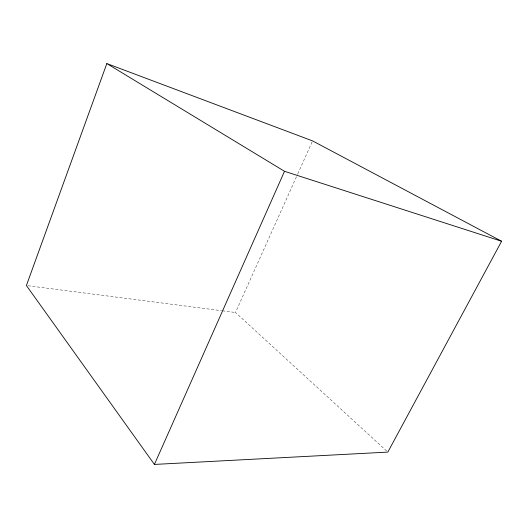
<?xml version="1.0" encoding="UTF-8"?>
<svg xmlns="http://www.w3.org/2000/svg" width="528" height="528" viewBox="0 0 528 528"><rect width="100%" height="100%" fill="white"/><g stroke="black" fill="none" stroke-linecap="round" stroke-linejoin="round"><path stroke-width="0.4" stroke-dasharray="2.64 1.98" d="M386.621 450.978L235.495 312.49L297.429 174.616M297.766 173.864L312.576 140.897M28.037 285.74L221.608 310.695M222.427 310.801L235.495 312.49"/><path stroke-width="0.79" d="M106.834 63.565L26.4 285.529L154.414 464.435L387.836 452.093L501.6 241.25L312.576 140.897L106.834 63.565L284.513 171.303L501.6 241.25M154.414 464.435L284.513 171.303"/></g></svg>
